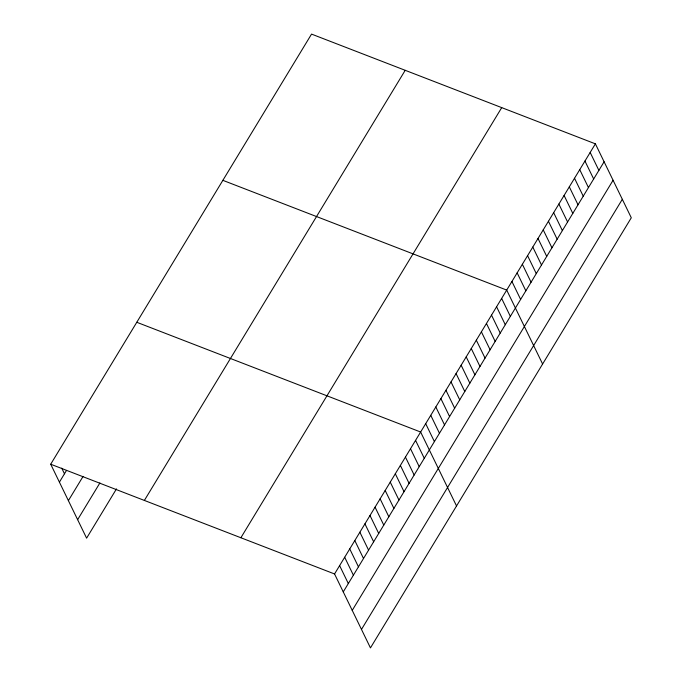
<?xml version="1.0" encoding="UTF-8"?>
<svg xmlns="http://www.w3.org/2000/svg" width="682" height="682" viewBox="0 0 682 682"><rect width="100%" height="100%" fill="white"/><g stroke="black" fill="none" stroke-linecap="round" stroke-linejoin="round"><path stroke-width="1.02" d="M50.707 464.22L311.546 34.1L595.395 143.842L631.293 217.78L370.454 647.9L334.555 573.963L50.707 464.22L86.605 538.158L116.477 488.892M59.411 482.148L66.495 470.461M68.388 500.631L83.068 476.42M77.629 519.675L99.913 482.933M144.371 500.435L405.21 70.314M240.882 537.748L501.722 107.628M334.555 573.963L595.395 143.842M343.259 591.891L604.099 161.779M352.236 610.373L613.075 180.261M361.486 629.418L622.325 199.297M222.861 180.338L506.709 290.089L542.608 364.026M136.784 322.279L420.632 432.021L456.531 505.959M590.177 152.444L598.881 170.381M584.96 161.054L593.664 178.982M579.743 169.656L588.455 187.584M574.525 178.258L583.238 196.186M569.308 186.859L578.021 204.788M564.091 195.461L572.803 213.389M558.873 204.063L567.586 221.991M553.665 212.665L562.369 230.593M548.447 221.266L557.151 239.194M543.23 229.868L551.934 247.796M538.013 238.47L546.717 256.398M532.795 247.072L541.499 265M527.578 255.673L536.282 273.61M522.361 264.275L531.065 282.212M517.144 272.877L525.848 290.813M511.926 281.487L520.63 299.415M501.645 298.435L510.349 316.363M496.581 306.781L505.285 324.717M491.517 315.135L500.221 333.063M486.454 323.481L495.166 341.409M481.39 331.836L490.102 349.764M476.326 340.182L485.038 358.11M471.262 348.528L479.975 366.464M466.207 356.882L474.911 374.81M461.143 365.228L469.847 383.156M456.079 373.583L464.783 391.511M451.015 381.929L459.719 399.857M445.951 390.275L454.655 408.211M440.887 398.629L449.591 416.557M435.824 406.975L444.528 424.903M430.76 415.329L439.464 433.258M425.696 423.675L434.4 441.604M415.568 440.376L424.272 458.304M410.504 448.722L419.208 466.65M405.44 457.068L414.145 475.004M400.377 465.422L409.089 483.35M395.313 473.768L404.025 491.696M390.249 482.123L398.961 500.051M385.185 490.469L393.898 508.397M380.121 498.815L388.834 516.751M375.066 507.169L383.77 525.097M370.002 515.515L378.706 533.443M364.938 523.87L373.642 541.798M359.874 532.216L368.578 550.144M354.81 540.562L363.515 558.498M349.747 548.916L358.451 566.844M344.683 557.262L353.387 575.19M339.619 565.617L348.323 583.545M61.721 468.133L64.475 473.794"/></g></svg>
